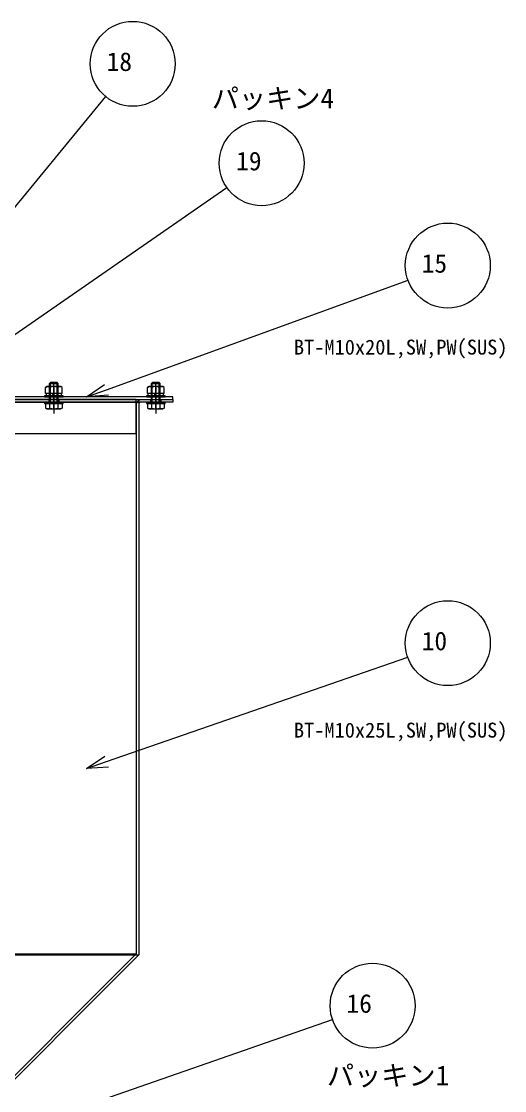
# Model space of a CAD drawing. Units: millimetres at full size. Extents: x -24503 to 24503, y -7436 to 7436.
# Drawn here: x 4994 to 5563, y 3437 to 4696 of the extents above; entities that cross this region are included whole.
import ezdxf
from ezdxf.enums import TextEntityAlignment as Align

# ---------------------------------------------------------------- set-up
doc = ezdxf.new("R2010")
doc.units = ezdxf.units.MM
doc.header["$LTSCALE"] = 4.8
doc.linetypes.add('CHAIN2', pattern=[12, 9, -1, 1, -1])
for name, color, linetype, lineweight in [('0-2_08_DIM', 3, 'Continuous', 9), ('0-4_0', 2, 'Continuous', 9), ('0-C_01_外形線', 134, 'Continuous', 9), ('0-D_03_かくれ線', 5, 'Continuous', 9), ('0-F_04_中心線', 4, 'CHAIN2', 9), ('1-0_02_細線', 6, 'Continuous', 9)]:
    doc.layers.add(name, color=color, linetype=linetype, lineweight=lineweight)
doc.layers.add('0-9_07_TEXT', color=2, linetype='Continuous')
doc.styles.add('ＭＳ ゴシック', font='')
doc.styles.get('ＭＳ ゴシック').set_extended_font_data('MS Gothic')

# ---------------------------------------------------------------- blocks, each defined once
blk = doc.blocks.new('AM_BALLOON1')
at = {"layer": '0-2_08_DIM'}
blk.add_circle((0, 0), 5, dxfattribs=at)
blk = doc.blocks.new('_Open30')
at = {"layer": '0-2_08_DIM'}
blk.add_line((0, 0), (-1, 0), dxfattribs=at)
blk.add_lwpolyline([(-1, 0.26795), (0, 0), (-1, -0.26795)], dxfattribs=at)

msp = doc.modelspace()

# ---------------------------------------------------------------- linework, layer by layer
at = {"layer": '0-2_08_DIM'}
for p, q in [((4819.956, 4274.744), (5093.915, 4607.771)), ((4903.189, 4269.686), (5236.291, 4500.736)), ((5094.674, 4262.485), (5449.641, 4391.638)), ((5094.797, 3824.504), (5449.429, 3947.673)), ((5006.263, 3397.64), (5360.895, 3520.809))]:
    msp.add_line(p, q, dxfattribs=at)
at = {"layer": '0-4_0', "color": 134}
for p, q in [((4332.647, 4250.938), (5132.647, 4250.938)), ((4332.647, 4247.938), (5132.647, 4247.938)), ((4798.147, 3596.938), (5132.647, 3596.938))]:
    msp.add_line(p, q, dxfattribs=at)
msp.add_lwpolyline([(4532.647, 3396.938), (4332.647, 3596.938), (4332.647, 4250.938), (5132.647, 4250.938), (5132.647, 3596.938), (4932.647, 3396.938)], dxfattribs=at)
msp.add_arc((5135.647, 4244.938), 6, 90, 120, dxfattribs=at)
at = {"layer": '0-C_01_外形線'}
for p, q in [((5027.647, 4269.938), (5029.147, 4271.438)), ((5027.647, 4269.938), (5037.647, 4269.938)), ((5027.647, 4266.088), (5027.647, 4269.938)), ((5029.147, 4271.438), (5036.147, 4271.438)), ((5037.647, 4269.938), (5036.147, 4271.438)), ((5037.647, 4266.088), (5037.647, 4269.938)), ((5147.647, 4269.938), (5149.147, 4271.438)), ((5147.647, 4269.938), (5157.647, 4269.938)), ((5147.647, 4266.088), (5147.647, 4269.938)), ((5149.147, 4271.438), (5156.147, 4271.438)), ((5157.647, 4269.938), (5156.147, 4271.438)), ((5157.647, 4266.088), (5157.647, 4269.938)), ((5022.832, 4265.184), (5024.397, 4266.088)), ((5022.832, 4258.088), (5022.832, 4265.184)), ((5042.462, 4258.088), (5022.832, 4258.088)), ((5031.237, 4258.088), (5023.447, 4258.088)), ((5023.447, 4258.088), (5023.447, 4255.438)), ((5040.897, 4266.088), (5024.397, 4266.088)), ((5027.74, 4258.088), (5027.74, 4265.184)), ((5032.147, 4255.438), (5031.237, 4258.088)), ((5041.847, 4258.088), (5032.237, 4258.088)), ((5033.147, 4255.438), (5032.237, 4258.088)), ((5037.555, 4258.088), (5037.555, 4265.184)), ((5042.462, 4265.184), (5040.897, 4266.088)), ((5041.847, 4255.438), (5041.847, 4258.088)), ((5042.462, 4258.088), (5042.462, 4265.184)), ((5142.832, 4265.184), (5144.397, 4266.088)), ((5142.832, 4258.088), (5142.832, 4265.184)), ((5162.462, 4258.088), (5142.832, 4258.088)), ((5151.237, 4258.088), (5143.447, 4258.088)), ((5143.447, 4258.088), (5143.447, 4255.438)), ((5160.897, 4266.088), (5144.397, 4266.088)), ((5147.74, 4258.088), (5147.74, 4265.184)), ((5152.147, 4255.438), (5151.237, 4258.088)), ((5161.847, 4258.088), (5152.237, 4258.088)), ((5153.147, 4255.438), (5152.237, 4258.088)), ((5157.555, 4258.088), (5157.555, 4265.184)), ((5162.462, 4265.184), (5160.897, 4266.088)), ((5161.847, 4255.438), (5161.847, 4258.088)), ((5162.462, 4258.088), (5162.462, 4265.184)), ((5022.832, 4246.438), (5022.832, 4240.941)), ((5042.462, 4246.438), (5022.832, 4246.438)), ((5032.147, 4255.438), (5023.447, 4255.438)), ((5027.74, 4246.438), (5027.74, 4240.941)), ((5041.847, 4255.438), (5033.147, 4255.438)), ((5037.555, 4246.438), (5037.555, 4240.941)), ((5042.462, 4246.438), (5042.462, 4240.941)), ((5142.832, 4246.438), (5142.832, 4240.941)), ((5162.462, 4246.438), (5142.832, 4246.438)), ((5152.147, 4255.438), (5143.447, 4255.438)), ((5147.74, 4246.438), (5147.74, 4240.941)), ((5161.847, 4255.438), (5153.147, 4255.438)), ((5157.555, 4246.438), (5157.555, 4240.941)), ((5162.462, 4246.438), (5162.462, 4240.941)), ((5022.832, 4240.941), (5024.397, 4240.038)), ((5024.397, 4240.038), (5040.897, 4240.038)), ((5042.462, 4240.941), (5040.897, 4240.038)), ((5142.832, 4240.941), (5144.397, 4240.038)), ((5144.397, 4240.038), (5160.897, 4240.038)), ((5162.462, 4240.941), (5160.897, 4240.038))]:
    msp.add_line(p, q, dxfattribs=at)
for points in [[(4292.647, 4250.938), (5172.647, 4250.938), (5172.647, 4253.938), (4292.647, 4253.938)], [(5021.647, 4253.938), (5043.647, 4253.938), (5043.647, 4255.438), (5021.647, 4255.438)], [(5043.647, 4247.938), (5021.647, 4247.938), (5021.647, 4246.438), (5043.647, 4246.438)], [(5141.647, 4253.938), (5163.647, 4253.938), (5163.647, 4255.438), (5141.647, 4255.438)], [(5163.647, 4247.938), (5141.647, 4247.938), (5141.647, 4246.438), (5163.647, 4246.438)]]:
    msp.add_lwpolyline(points, close=True, dxfattribs=at)
msp.add_lwpolyline([(5135.647, 4250.938), (5172.647, 4250.938), (5172.647, 4247.938), (5135.647, 4247.938)], dxfattribs=at)
for centre, radius, start, end in [((5025.286, 4260.934), 4.907, 60.00001, 119.99999), ((5032.647, 4252.308), 13.779, 69.136, 110.864), ((5040.008, 4260.934), 4.907, 60.00001, 119.99999), ((5145.286, 4260.934), 4.907, 60.00001, 119.99999), ((5152.647, 4252.308), 13.779, 69.136, 110.864), ((5160.008, 4260.934), 4.907, 60.00001, 119.99999), ((5135.647, 4244.938), 3, 90, 180), ((5025.286, 4245.191), 4.907, 240.00001, 299.99999), ((5032.647, 4253.817), 13.779, 249.136, 290.864), ((5040.008, 4245.191), 4.907, 240.00001, 299.99999), ((5145.286, 4245.191), 4.907, 240.00001, 299.99999), ((5152.647, 4253.817), 13.779, 249.136, 290.864), ((5160.008, 4245.191), 4.907, 240.00001, 299.99999)]:
    msp.add_arc(centre, radius, start, end, dxfattribs=at)
at = {"layer": '0-D_03_かくれ線'}
for p, q in [((5027.647, 4246.438), (5027.647, 4266.088)), ((5028.547, 4246.438), (5028.547, 4266.088)), ((5036.747, 4246.438), (5036.747, 4266.088)), ((5037.647, 4246.438), (5037.647, 4266.088)), ((5147.647, 4246.438), (5147.647, 4266.088)), ((5148.547, 4246.438), (5148.547, 4266.088)), ((5156.747, 4246.438), (5156.747, 4266.088)), ((5157.647, 4246.438), (5157.647, 4266.088)), ((5130.347, 4247.938), (4334.947, 4247.938)), ((5026.647, 4250.938), (5026.647, 4247.938)), ((5038.647, 4250.938), (5038.647, 4247.938)), ((5146.647, 4250.938), (5146.647, 4247.938)), ((5158.647, 4250.938), (5158.647, 4247.938)), ((4335.647, 3598.18), (5129.647, 3598.18))]:
    msp.add_line(p, q, dxfattribs=at)
msp.add_lwpolyline([(4335.647, 4210.938), (5129.647, 4210.938), (5129.647, 4250.938), (4335.647, 4250.938)], close=True, dxfattribs=at)
msp.add_lwpolyline([(5129.647, 4244.938), (5129.647, 3598.18), (4930.526, 3399.059), (4534.768, 3399.059)], dxfattribs=at)
msp.add_arc((5135.647, 4244.938), 6, 120, 180, dxfattribs=at)
at = {"layer": '0-F_04_中心線'}
for p, q in [((5032.647, 4240.038), (5032.647, 4271.438)), ((5152.647, 4240.038), (5152.647, 4271.438)), ((5032.647, 4266.088), (5032.647, 4258.088)), ((5032.647, 4264.438), (5032.647, 4234.438)), ((5032.647, 4258.088), (5032.647, 4255.438)), ((5152.647, 4266.088), (5152.647, 4258.088)), ((5152.647, 4264.438), (5152.647, 4234.438)), ((5152.647, 4263.938), (5152.647, 4240.938)), ((5152.647, 4258.088), (5152.647, 4255.438)), ((5032.647, 4255.438), (5032.647, 4253.938)), ((5152.647, 4255.438), (5152.647, 4253.938))]:
    msp.add_line(p, q, dxfattribs=at)
at = {"layer": '1-0_02_細線'}
for p, q in [((5028.547, 4266.088), (5028.547, 4270.838)), ((5036.747, 4266.088), (5036.747, 4270.838)), ((5148.547, 4266.088), (5148.547, 4270.838)), ((5156.747, 4266.088), (5156.747, 4270.838))]:
    msp.add_line(p, q, dxfattribs=at)

# ---------------------------------------------------------------- block references
at = {"layer": '0-2_08_DIM', "xscale": 10, "yscale": 10}
for p in [(5125.527, 4646.199), (5277.311, 4529.189), (5496.471, 4408.676), (5496.471, 3964.011), (5407.938, 3537.147)]:
    msp.add_blockref('AM_BALLOON1', p, dxfattribs=at)
at = {"layer": '0-2_08_DIM', "xscale": 25, "yscale": 25}
for p, rotation in [((5071.181, 4253.938), 199.99354), ((5071.181, 3816.301), 199.15287)]:
    msp.add_blockref('_Open30', p, dxfattribs=dict(at, rotation=rotation))

# ---------------------------------------------------------------- texts
at = {"layer": '0-4_0', "color": 134, "style": 'ＭＳ ゴシック'}
for s, p in [('18', (5094.812, 4631.199)), ('19', (5247.311, 4514.189)), ('15', (5465.757, 4393.676)), ('10', (5465.757, 3949.011)), ('16', (5377.223, 3522.147))]:
    msp.add_text(s, height=21.99, dxfattribs=at).set_placement(p, align=Align.BOTTOM_LEFT)
at = {"layer": '0-9_07_TEXT', "style": 'ＭＳ ゴシック'}
for s, p in [('パッキン4', (5218.6, 4586.781)), ('パッキン1', (5354.119, 3436.193))]:
    msp.add_text(s, height=23.46, dxfattribs=at).set_placement(p, align=Align.BOTTOM_LEFT)
at = {"layer": '0-9_07_TEXT', "color": 134, "style": 'ＭＳ ゴシック'}
for s, p in [('BT-M10x20L,SW,PW(SUS)', (5315.301, 4298.544)), ('BT-M10x25L,SW,PW(SUS)', (5315.301, 3847.535))]:
    msp.add_text(s, height=17.6, dxfattribs=at).set_placement(p, align=Align.BOTTOM_LEFT)
at = {"layer": '0-D_03_かくれ線', "style": 'ＭＳ ゴシック', "width": 0.8}
for p in [(5035.239, 4246.075), (5155.239, 4246.075)]:
    msp.add_text('M10×20', height=0.7331, rotation=180, dxfattribs=at).set_placement(p, align=Align.BOTTOM_LEFT)

doc.saveas('drawing.dxf')
